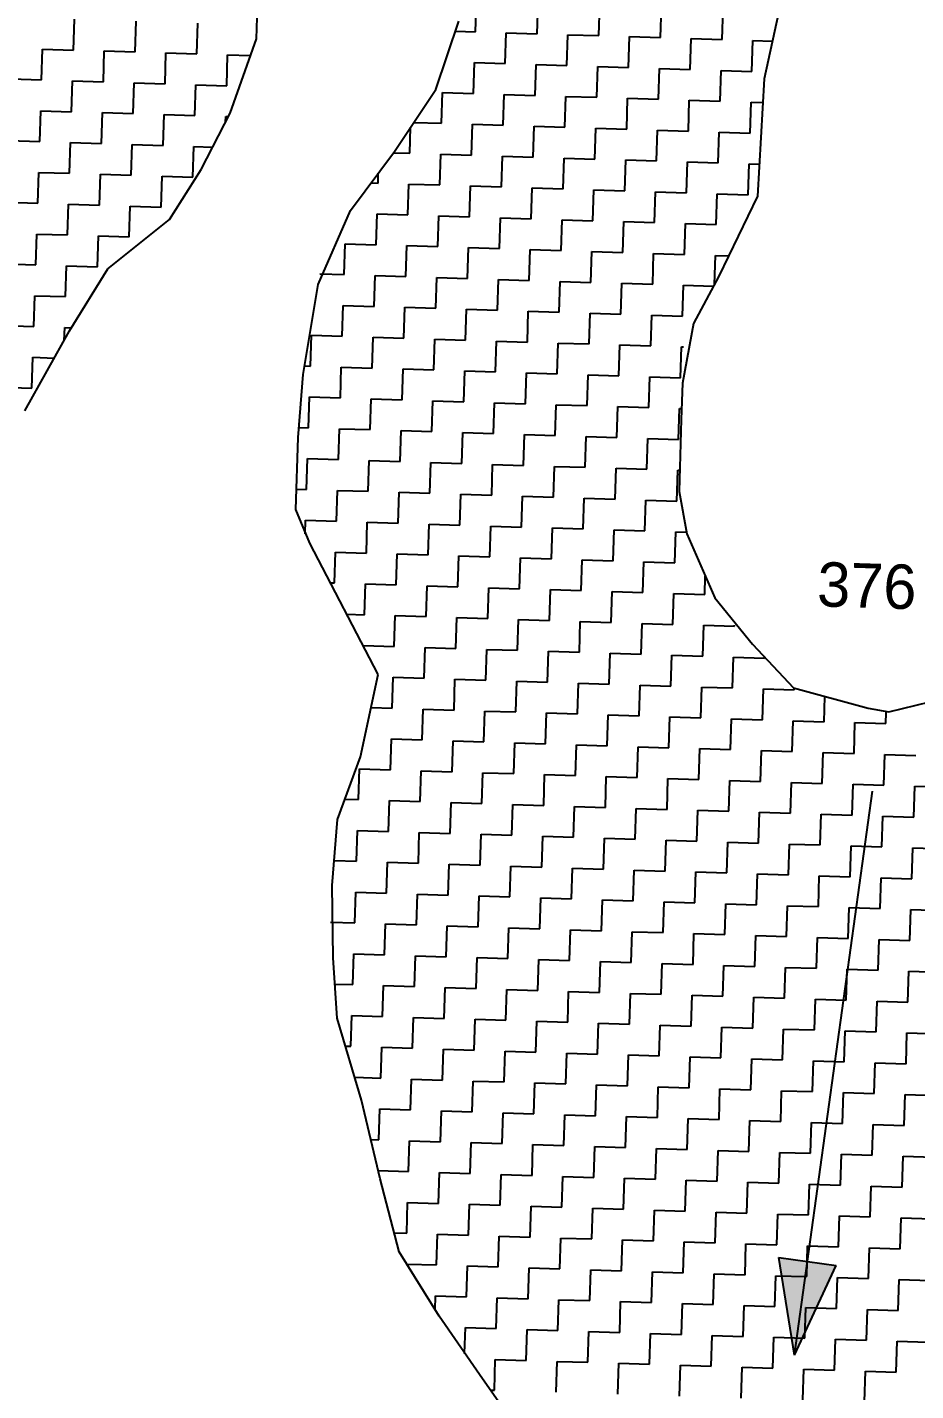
# Model space of a CAD drawing. Header units: metres. Extents: x 289133 to 292218, y 2093453 to 2100632.
# Drawn here: x 290253.3 to 290443.8, y 2094738.1 to 2095030.7 of the extents above; entities that cross this region are included whole.
import ezdxf
from ezdxf.enums import TextEntityAlignment as Align

# ---------------------------------------------------------------- set-up
doc = ezdxf.new("R2010")
doc.units = ezdxf.units.M
doc.header["$MEASUREMENT"] = 0
doc.layers.add('POLY_HATCH', color=12, linetype='Continuous')
doc.layers.add('TEXT_PARCEL', color=7, linetype='Continuous')
doc.styles.add('TEXT_MAP', font='', dxfattribs={"height": 1.8})
doc.styles.get('TEXT_MAP').set_extended_font_data('Kruti Dev 050')

msp = doc.modelspace()

# ---------------------------------------------------------------- hatches: boundary and pattern name
h = msp.add_hatch(color=256)
h.paths.add_polyline_path([(290420.62, 2094765.82), (290414.48, 2094766.67), (290417.84, 2094745.73)])
h.paths.add_polyline_path([(290417.84, 2094745.73), (290426.76, 2094764.97), (290420.62, 2094765.82)])

# ---------------------------------------------------------------- linework, layer by layer
for points in [[(290417.84, 2094745.73), (290434.58, 2094866.73)], [(290414.48, 2094766.67), (290426.76, 2094764.97)], [(290417.84, 2094745.73), (290414.48, 2094766.67)], [(290417.84, 2094745.73), (290426.76, 2094764.97)]]:
    msp.add_lwpolyline(points)
at = {"layer": 'POLY_HATCH'}
for p, q in [((290302.44, 2095028.18), (290303.03, 2095046.89)), ((290340.86, 2095017.29), (290345.84, 2095031.98)), ((290414.37, 2095033.7), (290411.34, 2095019.59)), ((290296.77, 2095012.22), (290302.44, 2095028.18)), ((290332.04, 2095004), (290340.86, 2095017.29)), ((290411.34, 2095019.59), (290409.91, 2094994.45)), ((290290.57, 2095000.14), (290296.77, 2095012.22)), ((290322.6, 2094991.38), (290332.04, 2095004)), ((290283.77, 2094989.38), (290290.57, 2095000.14)), ((290409.91, 2094994.45), (290401.61, 2094977.27)), ((290315.64, 2094975.46), (290322.6, 2094991.38)), ((290270.52, 2094978.81), (290283.77, 2094989.38)), ((290262.35, 2094965.51), (290270.52, 2094978.81)), ((290401.61, 2094977.27), (290396.13, 2094967.11)), ((290312.45, 2094956.18), (290315.64, 2094975.46)), ((290252.77, 2094948.37), (290262.35, 2094965.51)), ((290396.13, 2094967.11), (290393.78, 2094954.27)), ((290311.38, 2094942.66), (290312.45, 2094956.18)), ((290393.78, 2094954.27), (290393.54, 2094946.53)), ((290393.54, 2094946.53), (290393.05, 2094931.05)), ((290310.89, 2094927.17), (290311.38, 2094942.66)), ((290393.05, 2094931.05), (290394.7, 2094921.95)), ((290313.89, 2094919.97), (290310.89, 2094927.17)), ((290394.7, 2094921.95), (290400.73, 2094908.2)), ((290328.51, 2094891.75), (290313.89, 2094919.97)), ((290400.73, 2094908.2), (290408.82, 2094898.26)), ((290408.82, 2094898.26), (290417.57, 2094888.94)), ((290324.72, 2094874.09), (290328.51, 2094891.75)), ((290417.57, 2094888.94), (290433.58, 2094884.56)), ((290438.08, 2094883.78), (290449.8, 2094886.64)), ((290433.58, 2094884.56), (290438.08, 2094883.78)), ((290319.77, 2094860.69), (290324.72, 2094874.09)), ((290318.68, 2094846.51), (290319.77, 2094860.69)), ((290318.84, 2094831.01), (290318.68, 2094846.51)), ((290319.72, 2094818.07), (290318.84, 2094831.01)), ((290324.98, 2094800.46), (290319.72, 2094818.07)), ((290328.97, 2094783.55), (290324.98, 2094800.46)), ((290333, 2094767.92), (290328.97, 2094783.55)), ((290341.61, 2094754.09), (290333, 2094767.92)), ((290350.26, 2094741.55), (290341.61, 2094754.09)), ((290357.68, 2094730.98), (290350.26, 2094741.55))]:
    msp.add_line(p, q, dxfattribs=at)
at = {"layer": 'POLY_HATCH', "linetype": 'Continuous'}
for p, q in [((290349.37, 2095029.69), (290349.58, 2095036.3)), ((290362.6, 2095029.27), (290362.81, 2095035.89)), ((290375.83, 2095028.86), (290376.04, 2095035.47)), ((290389.06, 2095028.44), (290389.27, 2095035.05)), ((290402.3, 2095028.02), (290402.5, 2095034.64)), ((290263.17, 2095025.78), (290263.38, 2095032.39)), ((290276.4, 2095025.36), (290276.61, 2095031.98)), ((290289.63, 2095024.95), (290289.84, 2095031.56)), ((290345.11, 2095029.82), (290349.37, 2095029.69)), ((290355.78, 2095022.86), (290355.99, 2095029.48)), ((290355.99, 2095029.48), (290362.6, 2095029.27)), ((290369.01, 2095022.45), (290369.22, 2095029.06)), ((290369.22, 2095029.06), (290375.83, 2095028.86)), ((290256.35, 2095019.37), (290256.55, 2095025.99)), ((290256.55, 2095025.99), (290263.17, 2095025.78)), ((290382.24, 2095022.03), (290382.45, 2095028.65)), ((290382.45, 2095028.65), (290389.06, 2095028.44)), ((290395.47, 2095021.62), (290395.68, 2095028.23)), ((290395.68, 2095028.23), (290402.3, 2095028.02)), ((290408.7, 2095021.2), (290408.91, 2095027.81)), ((290408.91, 2095027.81), (290413.08, 2095027.68)), ((290269.58, 2095018.96), (290269.78, 2095025.57)), ((290269.78, 2095025.57), (290276.4, 2095025.36)), ((290282.81, 2095018.54), (290283.01, 2095025.15)), ((290283.01, 2095025.15), (290289.63, 2095024.95)), ((290296.04, 2095018.12), (290296.24, 2095024.74)), ((290296.24, 2095024.74), (290301.16, 2095024.58)), ((290348.96, 2095016.46), (290349.17, 2095023.07)), ((290349.17, 2095023.07), (290355.78, 2095022.86)), ((290362.19, 2095016.04), (290362.4, 2095022.66)), ((290362.4, 2095022.66), (290369.01, 2095022.45)), ((290375.42, 2095015.63), (290375.63, 2095022.24)), ((290375.63, 2095022.24), (290382.24, 2095022.03)), ((290388.65, 2095015.21), (290388.86, 2095021.82)), ((290388.86, 2095021.82), (290395.47, 2095021.62)), ((290401.88, 2095014.79), (290402.09, 2095021.41)), ((290402.09, 2095021.41), (290408.7, 2095021.2)), ((290249.73, 2095019.58), (290256.35, 2095019.37)), ((290262.75, 2095012.55), (290262.96, 2095019.16)), ((290262.96, 2095019.16), (290269.58, 2095018.96)), ((290275.98, 2095012.13), (290276.19, 2095018.75)), ((290276.19, 2095018.75), (290282.81, 2095018.54)), ((290289.21, 2095011.72), (290289.42, 2095018.33)), ((290289.42, 2095018.33), (290296.04, 2095018.12)), ((290342.13, 2095010.05), (290342.34, 2095016.67)), ((290342.34, 2095016.67), (290348.96, 2095016.46)), ((290355.36, 2095009.63), (290355.57, 2095016.25)), ((290355.57, 2095016.25), (290362.19, 2095016.04)), ((290368.59, 2095009.22), (290368.8, 2095015.83)), ((290368.8, 2095015.83), (290375.42, 2095015.63)), ((290381.83, 2095008.8), (290382.03, 2095015.42)), ((290382.03, 2095015.42), (290388.65, 2095015.21)), ((290395.06, 2095008.39), (290395.26, 2095015)), ((290395.26, 2095015), (290401.88, 2095014.79)), ((290408.29, 2095007.97), (290408.49, 2095014.58)), ((290408.49, 2095014.58), (290411.05, 2095014.5)), ((290255.93, 2095006.14), (290256.14, 2095012.76)), ((290256.14, 2095012.76), (290262.75, 2095012.55)), ((290269.16, 2095005.73), (290269.37, 2095012.34)), ((290269.37, 2095012.34), (290275.98, 2095012.13)), ((290282.39, 2095005.31), (290282.6, 2095011.92)), ((290282.6, 2095011.92), (290289.21, 2095011.72)), ((290295.79, 2095010.31), (290295.83, 2095011.51)), ((290295.83, 2095011.51), (290296.4, 2095011.49)), ((290335.31, 2095003.64), (290335.49, 2095009.2)), ((290336.18, 2095010.24), (290342.13, 2095010.05)), ((290348.54, 2095003.23), (290348.75, 2095009.84)), ((290348.75, 2095009.84), (290355.36, 2095009.63)), ((290361.77, 2095002.81), (290361.98, 2095009.43)), ((290361.98, 2095009.43), (290368.59, 2095009.22)), ((290375, 2095002.39), (290375.21, 2095009.01)), ((290375.21, 2095009.01), (290381.83, 2095008.8)), ((290388.23, 2095001.98), (290388.44, 2095008.59)), ((290388.44, 2095008.59), (290395.06, 2095008.39)), ((290249.31, 2095006.35), (290255.93, 2095006.14)), ((290262.34, 2094999.32), (290262.54, 2095005.93)), ((290262.54, 2095005.93), (290269.16, 2095005.73)), ((290275.57, 2094998.9), (290275.77, 2095005.52)), ((290275.77, 2095005.52), (290282.39, 2095005.31)), ((290401.46, 2095001.56), (290401.67, 2095008.18)), ((290401.67, 2095008.18), (290408.29, 2095007.97)), ((290288.8, 2094998.49), (290289.01, 2095005.1)), ((290289.01, 2095005.1), (290293.05, 2095004.97)), ((290331.85, 2095003.75), (290335.31, 2095003.64)), ((290341.72, 2094996.82), (290341.93, 2095003.44)), ((290341.93, 2095003.44), (290348.54, 2095003.23)), ((290354.95, 2094996.4), (290355.16, 2095003.02)), ((290355.16, 2095003.02), (290361.77, 2095002.81)), ((290368.18, 2094995.99), (290368.39, 2095002.6)), ((290368.39, 2095002.6), (290375, 2095002.39)), ((290255.51, 2094992.91), (290255.72, 2094999.53)), ((290255.72, 2094999.53), (290262.34, 2094999.32)), ((290381.41, 2094995.57), (290381.62, 2095002.19)), ((290381.62, 2095002.19), (290388.23, 2095001.98)), ((290394.64, 2094995.16), (290394.85, 2095001.77)), ((290394.85, 2095001.77), (290401.46, 2095001.56)), ((290407.87, 2094994.74), (290408.08, 2095001.35)), ((290408.08, 2095001.35), (290410.3, 2095001.28)), ((290268.74, 2094992.49), (290268.95, 2094999.11)), ((290268.95, 2094999.11), (290275.57, 2094998.9)), ((290281.97, 2094992.08), (290282.18, 2094998.69)), ((290282.18, 2094998.69), (290288.8, 2094998.49)), ((290327.01, 2094997.28), (290328.49, 2094997.24)), ((290328.49, 2094997.24), (290328.55, 2094999.34)), ((290334.89, 2094990.41), (290335.1, 2094997.03)), ((290335.1, 2094997.03), (290341.72, 2094996.82)), ((290348.13, 2094990), (290348.33, 2094996.61)), ((290348.33, 2094996.61), (290354.95, 2094996.4)), ((290361.36, 2094989.58), (290361.56, 2094996.2)), ((290361.56, 2094996.2), (290368.18, 2094995.99)), ((290374.59, 2094989.16), (290374.79, 2094995.78)), ((290374.79, 2094995.78), (290381.41, 2094995.57)), ((290387.82, 2094988.75), (290388.02, 2094995.36)), ((290388.02, 2094995.36), (290394.64, 2094995.16)), ((290401.05, 2094988.33), (290401.25, 2094994.95)), ((290401.25, 2094994.95), (290407.87, 2094994.74)), ((290248.9, 2094993.12), (290255.51, 2094992.91)), ((290261.92, 2094986.09), (290262.13, 2094992.7)), ((290262.13, 2094992.7), (290268.74, 2094992.49)), ((290275.15, 2094985.67), (290275.36, 2094992.29)), ((290275.36, 2094992.29), (290281.97, 2094992.08)), ((290328.07, 2094984.01), (290328.28, 2094990.62)), ((290328.28, 2094990.62), (290334.89, 2094990.41)), ((290341.3, 2094983.59), (290341.51, 2094990.21)), ((290341.51, 2094990.21), (290348.13, 2094990)), ((290354.53, 2094983.17), (290354.74, 2094989.79)), ((290354.74, 2094989.79), (290361.36, 2094989.58)), ((290367.76, 2094982.76), (290367.97, 2094989.37)), ((290367.97, 2094989.37), (290374.59, 2094989.16)), ((290380.99, 2094982.34), (290381.2, 2094988.96)), ((290381.2, 2094988.96), (290387.82, 2094988.75)), ((290394.22, 2094981.93), (290394.43, 2094988.54)), ((290394.43, 2094988.54), (290401.05, 2094988.33)), ((290255.1, 2094979.68), (290255.3, 2094986.3)), ((290255.3, 2094986.3), (290261.92, 2094986.09)), ((290268.33, 2094979.26), (290268.54, 2094985.88)), ((290268.54, 2094985.88), (290275.15, 2094985.67)), ((290321.25, 2094977.6), (290321.46, 2094984.21)), ((290321.46, 2094984.21), (290328.07, 2094984.01)), ((290334.48, 2094977.18), (290334.69, 2094983.8)), ((290334.69, 2094983.8), (290341.3, 2094983.59)), ((290347.71, 2094976.77), (290347.92, 2094983.38)), ((290347.92, 2094983.38), (290354.53, 2094983.17)), ((290360.94, 2094976.35), (290361.15, 2094982.97)), ((290361.15, 2094982.97), (290367.76, 2094982.76)), ((290374.17, 2094975.93), (290374.38, 2094982.55)), ((290374.38, 2094982.55), (290380.99, 2094982.34)), ((290387.4, 2094975.52), (290387.61, 2094982.13)), ((290387.61, 2094982.13), (290394.22, 2094981.93)), ((290248.48, 2094979.89), (290255.1, 2094979.68)), ((290261.5, 2094972.86), (290261.71, 2094979.47)), ((290261.71, 2094979.47), (290268.33, 2094979.26)), ((290400.64, 2094975.47), (290400.84, 2094981.72)), ((290400.84, 2094981.72), (290403.72, 2094981.63)), ((290316.02, 2094977.76), (290321.25, 2094977.6)), ((290327.66, 2094970.78), (290327.86, 2094977.39)), ((290327.86, 2094977.39), (290334.48, 2094977.18)), ((290340.89, 2094970.36), (290341.09, 2094976.98)), ((290341.09, 2094976.98), (290347.71, 2094976.77)), ((290354.12, 2094969.94), (290354.32, 2094976.56)), ((290354.32, 2094976.56), (290360.94, 2094976.35)), ((290367.35, 2094969.53), (290367.55, 2094976.14)), ((290367.55, 2094976.14), (290374.17, 2094975.93)), ((290380.58, 2094969.11), (290380.78, 2094975.73)), ((290380.78, 2094975.73), (290387.4, 2094975.52)), ((290393.81, 2094968.69), (290394.01, 2094975.31)), ((290394.01, 2094975.31), (290400.44, 2094975.11)), ((290254.68, 2094966.45), (290254.89, 2094973.07)), ((290254.89, 2094973.07), (290261.5, 2094972.86)), ((290320.83, 2094964.37), (290321.04, 2094970.98)), ((290321.04, 2094970.98), (290327.66, 2094970.78)), ((290334.06, 2094963.95), (290334.27, 2094970.57)), ((290334.27, 2094970.57), (290340.89, 2094970.36)), ((290347.29, 2094963.54), (290347.5, 2094970.15)), ((290347.5, 2094970.15), (290354.12, 2094969.94)), ((290360.52, 2094963.12), (290360.73, 2094969.74)), ((290360.73, 2094969.74), (290367.35, 2094969.53)), ((290373.75, 2094962.7), (290373.96, 2094969.32)), ((290373.96, 2094969.32), (290380.58, 2094969.11)), ((290386.98, 2094962.29), (290387.19, 2094968.9)), ((290387.19, 2094968.9), (290393.81, 2094968.69)), ((290248.07, 2094966.66), (290254.68, 2094966.45)), ((290261.21, 2094963.47), (290261.3, 2094966.24)), ((290261.3, 2094966.24), (290262.74, 2094966.2)), ((290314.01, 2094957.96), (290314.22, 2094964.58)), ((290314.22, 2094964.58), (290320.83, 2094964.37)), ((290327.24, 2094957.55), (290327.45, 2094964.16)), ((290327.45, 2094964.16), (290334.06, 2094963.95)), ((290340.47, 2094957.13), (290340.68, 2094963.74)), ((290340.68, 2094963.74), (290347.29, 2094963.54)), ((290353.7, 2094956.71), (290353.91, 2094963.33)), ((290353.91, 2094963.33), (290360.52, 2094963.12)), ((290366.93, 2094956.3), (290367.14, 2094962.91)), ((290367.14, 2094962.91), (290373.75, 2094962.7)), ((290380.16, 2094955.88), (290380.37, 2094962.5)), ((290380.37, 2094962.5), (290386.98, 2094962.29)), ((290393.39, 2094955.46), (290393.6, 2094962.08)), ((290393.6, 2094962.08), (290394.03, 2094962.07)), ((290254.26, 2094953.22), (290254.47, 2094959.84)), ((290254.47, 2094959.84), (290259.1, 2094959.69)), ((290312.75, 2094958), (290314.01, 2094957.96)), ((290320.42, 2094951.14), (290320.62, 2094957.75)), ((290320.62, 2094957.75), (290327.24, 2094957.55)), ((290333.65, 2094950.72), (290333.85, 2094957.34)), ((290333.85, 2094957.34), (290340.47, 2094957.13)), ((290346.88, 2094950.31), (290347.08, 2094956.92)), ((290347.08, 2094956.92), (290353.7, 2094956.71)), ((290360.11, 2094949.89), (290360.31, 2094956.51)), ((290360.31, 2094956.51), (290366.93, 2094956.3)), ((290373.34, 2094949.47), (290373.55, 2094956.09)), ((290373.55, 2094956.09), (290380.16, 2094955.88)), ((290386.57, 2094949.06), (290386.78, 2094955.67)), ((290386.78, 2094955.67), (290393.39, 2094955.46)), ((290247.65, 2094953.43), (290254.26, 2094953.22)), ((290313.59, 2094944.73), (290313.8, 2094951.35)), ((290313.8, 2094951.35), (290320.42, 2094951.14)), ((290326.82, 2094944.32), (290327.03, 2094950.93)), ((290327.03, 2094950.93), (290333.65, 2094950.72)), ((290340.05, 2094943.9), (290340.26, 2094950.51)), ((290340.26, 2094950.51), (290346.88, 2094950.31)), ((290353.28, 2094943.48), (290353.49, 2094950.1)), ((290353.49, 2094950.1), (290360.11, 2094949.89)), ((290366.51, 2094943.07), (290366.72, 2094949.68)), ((290366.72, 2094949.68), (290373.34, 2094949.47)), ((290379.74, 2094942.65), (290379.95, 2094949.27)), ((290379.95, 2094949.27), (290386.57, 2094949.06)), ((290392.97, 2094942.23), (290393.18, 2094948.85)), ((290393.18, 2094948.85), (290393.61, 2094948.84)), ((290311.44, 2094944.8), (290313.59, 2094944.73)), ((290320, 2094937.91), (290320.21, 2094944.52)), ((290320.21, 2094944.52), (290326.82, 2094944.32)), ((290333.23, 2094937.49), (290333.44, 2094944.11)), ((290333.44, 2094944.11), (290340.05, 2094943.9)), ((290346.46, 2094937.08), (290346.67, 2094943.69)), ((290346.67, 2094943.69), (290353.28, 2094943.48)), ((290359.69, 2094936.66), (290359.9, 2094943.27)), ((290359.9, 2094943.27), (290366.51, 2094943.07)), ((290372.92, 2094936.24), (290373.13, 2094942.86)), ((290373.13, 2094942.86), (290379.74, 2094942.65)), ((290386.15, 2094935.83), (290386.36, 2094942.44)), ((290386.36, 2094942.44), (290392.97, 2094942.23)), ((290313.18, 2094931.5), (290313.38, 2094938.12)), ((290313.38, 2094938.12), (290320, 2094937.91)), ((290326.41, 2094931.09), (290326.61, 2094937.7)), ((290326.61, 2094937.7), (290333.23, 2094937.49)), ((290339.64, 2094930.67), (290339.84, 2094937.28)), ((290339.84, 2094937.28), (290346.46, 2094937.08)), ((290352.87, 2094930.25), (290353.08, 2094936.87)), ((290353.08, 2094936.87), (290359.69, 2094936.66)), ((290366.1, 2094929.84), (290366.31, 2094936.45)), ((290366.31, 2094936.45), (290372.92, 2094936.24)), ((290379.33, 2094929.42), (290379.54, 2094936.04)), ((290379.54, 2094936.04), (290386.15, 2094935.83)), ((290392.56, 2094929), (290392.77, 2094935.62)), ((290392.77, 2094935.62), (290393.2, 2094935.61)), ((290311.03, 2094931.57), (290313.18, 2094931.5)), ((290319.58, 2094924.68), (290319.79, 2094931.29)), ((290319.79, 2094931.29), (290326.41, 2094931.09)), ((290332.81, 2094924.26), (290333.02, 2094930.88)), ((290333.02, 2094930.88), (290339.64, 2094930.67)), ((290346.04, 2094923.85), (290346.25, 2094930.46)), ((290346.25, 2094930.46), (290352.87, 2094930.25)), ((290359.27, 2094923.43), (290359.48, 2094930.04)), ((290359.48, 2094930.04), (290366.1, 2094929.84)), ((290372.5, 2094923.01), (290372.71, 2094929.63)), ((290372.71, 2094929.63), (290379.33, 2094929.42)), ((290385.73, 2094922.6), (290385.94, 2094929.21)), ((290385.94, 2094929.21), (290392.56, 2094929)), ((290312.88, 2094921.94), (290312.97, 2094924.89)), ((290312.97, 2094924.89), (290319.58, 2094924.68)), ((290325.99, 2094917.85), (290326.2, 2094924.47)), ((290326.2, 2094924.47), (290332.81, 2094924.26)), ((290339.22, 2094917.44), (290339.43, 2094924.05)), ((290339.43, 2094924.05), (290346.04, 2094923.85)), ((290352.45, 2094917.02), (290352.66, 2094923.64)), ((290352.66, 2094923.64), (290359.27, 2094923.43)), ((290365.68, 2094916.61), (290365.89, 2094923.22)), ((290365.89, 2094923.22), (290372.5, 2094923.01)), ((290378.91, 2094916.19), (290379.12, 2094922.81)), ((290379.12, 2094922.81), (290385.73, 2094922.6)), ((290392.14, 2094915.77), (290392.35, 2094922.39)), ((290392.35, 2094922.39), (290394.54, 2094922.32)), ((290319.17, 2094911.45), (290319.38, 2094918.06)), ((290319.38, 2094918.06), (290325.99, 2094917.85)), ((290332.4, 2094911.03), (290332.61, 2094917.65)), ((290332.61, 2094917.65), (290339.22, 2094917.44)), ((290345.63, 2094910.62), (290345.84, 2094917.23)), ((290345.84, 2094917.23), (290352.45, 2094917.02)), ((290358.86, 2094910.2), (290359.07, 2094916.81)), ((290359.07, 2094916.81), (290365.68, 2094916.61)), ((290372.09, 2094909.78), (290372.3, 2094916.4)), ((290372.3, 2094916.4), (290378.91, 2094916.19)), ((290385.32, 2094909.37), (290385.53, 2094915.98)), ((290385.53, 2094915.98), (290392.14, 2094915.77)), ((290398.55, 2094908.95), (290398.67, 2094912.9)), ((290318.29, 2094911.48), (290319.17, 2094911.45)), ((290325.57, 2094904.62), (290325.78, 2094911.24)), ((290325.78, 2094911.24), (290332.4, 2094911.03)), ((290338.8, 2094904.21), (290339.01, 2094910.82)), ((290339.01, 2094910.82), (290345.63, 2094910.62)), ((290352.03, 2094903.79), (290352.24, 2094910.41)), ((290352.24, 2094910.41), (290358.86, 2094910.2)), ((290365.26, 2094903.38), (290365.47, 2094909.99)), ((290365.47, 2094909.99), (290372.09, 2094909.78)), ((290378.5, 2094902.96), (290378.7, 2094909.57)), ((290378.7, 2094909.57), (290385.32, 2094909.37)), ((290391.73, 2094902.54), (290391.93, 2094909.16)), ((290391.93, 2094909.16), (290398.55, 2094908.95)), ((290321.78, 2094904.74), (290325.57, 2094904.62)), ((290331.98, 2094897.8), (290332.19, 2094904.42)), ((290332.19, 2094904.42), (290338.8, 2094904.21)), ((290345.21, 2094897.39), (290345.42, 2094904)), ((290345.42, 2094904), (290352.03, 2094903.79)), ((290358.44, 2094896.97), (290358.65, 2094903.58)), ((290358.65, 2094903.58), (290365.26, 2094903.38)), ((290371.67, 2094896.55), (290371.88, 2094903.17)), ((290371.88, 2094903.17), (290378.5, 2094902.96)), ((290384.9, 2094896.14), (290385.11, 2094902.75)), ((290385.11, 2094902.75), (290391.73, 2094902.54)), ((290398.13, 2094895.72), (290398.34, 2094902.34)), ((290398.34, 2094902.34), (290404.96, 2094902.13)), ((290404.96, 2094902.13), (290404.96, 2094902.36)), ((290325.36, 2094897.82), (290325.37, 2094898.01)), ((290325.37, 2094898.01), (290331.98, 2094897.8)), ((290338.39, 2094890.98), (290338.6, 2094897.59)), ((290338.6, 2094897.59), (290345.21, 2094897.39)), ((290351.62, 2094890.56), (290351.83, 2094897.18)), ((290351.83, 2094897.18), (290358.44, 2094896.97)), ((290364.85, 2094890.15), (290365.06, 2094896.76)), ((290365.06, 2094896.76), (290371.67, 2094896.55)), ((290378.08, 2094889.73), (290378.29, 2094896.34)), ((290378.29, 2094896.34), (290384.9, 2094896.14)), ((290391.31, 2094889.31), (290391.52, 2094895.93)), ((290391.52, 2094895.93), (290398.13, 2094895.72)), ((290404.54, 2094888.9), (290404.75, 2094895.51)), ((290404.75, 2094895.51), (290411.36, 2094895.3)), ((290411.36, 2094895.3), (290411.37, 2094895.54)), ((290331.56, 2094884.57), (290331.77, 2094891.19)), ((290331.77, 2094891.19), (290338.39, 2094890.98)), ((290344.8, 2094884.15), (290345, 2094890.77)), ((290345, 2094890.77), (290351.62, 2094890.56)), ((290358.03, 2094883.74), (290358.23, 2094890.35)), ((290358.23, 2094890.35), (290364.85, 2094890.15)), ((290371.26, 2094883.32), (290371.46, 2094889.94)), ((290371.46, 2094889.94), (290378.08, 2094889.73)), ((290384.49, 2094882.91), (290384.69, 2094889.52)), ((290384.69, 2094889.52), (290391.31, 2094889.31)), ((290397.72, 2094882.49), (290397.92, 2094889.1)), ((290397.92, 2094889.1), (290404.54, 2094888.9)), ((290410.95, 2094882.07), (290411.15, 2094888.69)), ((290411.15, 2094888.69), (290417.77, 2094888.48)), ((290417.77, 2094888.48), (290417.78, 2094888.88)), ((290424.18, 2094881.66), (290424.35, 2094887.09)), ((290327, 2094884.71), (290331.56, 2094884.57)), ((290337.97, 2094877.75), (290338.18, 2094884.36)), ((290338.18, 2094884.36), (290344.8, 2094884.15)), ((290351.2, 2094877.33), (290351.41, 2094883.95)), ((290351.41, 2094883.95), (290358.03, 2094883.74)), ((290364.43, 2094876.92), (290364.64, 2094883.53)), ((290364.64, 2094883.53), (290371.26, 2094883.32)), ((290377.66, 2094876.5), (290377.87, 2094883.11)), ((290377.87, 2094883.11), (290384.49, 2094882.91)), ((290390.89, 2094876.08), (290391.1, 2094882.7)), ((290391.1, 2094882.7), (290397.72, 2094882.49)), ((290437.41, 2094881.24), (290437.48, 2094883.63)), ((290404.12, 2094875.67), (290404.33, 2094882.28)), ((290404.33, 2094882.28), (290410.95, 2094882.07)), ((290417.35, 2094875.25), (290417.56, 2094881.87)), ((290417.56, 2094881.87), (290424.18, 2094881.66)), ((290430.58, 2094874.83), (290430.79, 2094881.45)), ((290430.79, 2094881.45), (290437.41, 2094881.24)), ((290331.15, 2094871.34), (290331.36, 2094877.96)), ((290331.36, 2094877.96), (290337.97, 2094877.75)), ((290344.38, 2094870.92), (290344.59, 2094877.54)), ((290344.59, 2094877.54), (290351.2, 2094877.33)), ((290357.61, 2094870.51), (290357.82, 2094877.12)), ((290357.82, 2094877.12), (290364.43, 2094876.92)), ((290370.84, 2094870.09), (290371.05, 2094876.71)), ((290371.05, 2094876.71), (290377.66, 2094876.5)), ((290384.07, 2094869.68), (290384.28, 2094876.29)), ((290384.28, 2094876.29), (290390.89, 2094876.08)), ((290397.3, 2094869.26), (290397.51, 2094875.87)), ((290397.51, 2094875.87), (290404.12, 2094875.67)), ((290410.53, 2094868.84), (290410.74, 2094875.46)), ((290410.74, 2094875.46), (290417.35, 2094875.25)), ((290423.76, 2094868.43), (290423.97, 2094875.04)), ((290423.97, 2094875.04), (290430.58, 2094874.83)), ((290436.99, 2094868.01), (290437.2, 2094874.63)), ((290437.2, 2094874.63), (290443.81, 2094874.42)), ((290324.33, 2094864.93), (290324.53, 2094871.55)), ((290324.53, 2094871.55), (290331.15, 2094871.34)), ((290337.56, 2094864.52), (290337.76, 2094871.13)), ((290337.76, 2094871.13), (290344.38, 2094870.92)), ((290350.79, 2094864.1), (290350.99, 2094870.72)), ((290350.99, 2094870.72), (290357.61, 2094870.51)), ((290364.02, 2094863.68), (290364.22, 2094870.3)), ((290364.22, 2094870.3), (290370.84, 2094870.09)), ((290377.25, 2094863.27), (290377.45, 2094869.88)), ((290377.45, 2094869.88), (290384.07, 2094869.68)), ((290390.48, 2094862.85), (290390.68, 2094869.47)), ((290390.68, 2094869.47), (290397.3, 2094869.26)), ((290403.71, 2094862.44), (290403.92, 2094869.05)), ((290403.92, 2094869.05), (290410.53, 2094868.84)), ((290416.94, 2094862.02), (290417.15, 2094868.64)), ((290417.15, 2094868.64), (290423.76, 2094868.43)), ((290430.17, 2094861.6), (290430.38, 2094868.22)), ((290430.38, 2094868.22), (290436.99, 2094868.01)), ((290321.37, 2094865.03), (290324.33, 2094864.93)), ((290443.4, 2094861.19), (290443.61, 2094867.8)), ((290443.61, 2094867.8), (290450.22, 2094867.59)), ((290330.73, 2094858.11), (290330.94, 2094864.73)), ((290330.94, 2094864.73), (290337.56, 2094864.52)), ((290343.96, 2094857.69), (290344.17, 2094864.31)), ((290344.17, 2094864.31), (290350.79, 2094864.1)), ((290357.19, 2094857.28), (290357.4, 2094863.89)), ((290357.4, 2094863.89), (290364.02, 2094863.68)), ((290370.42, 2094856.86), (290370.63, 2094863.48)), ((290370.63, 2094863.48), (290377.25, 2094863.27)), ((290383.65, 2094856.45), (290383.86, 2094863.06)), ((290383.86, 2094863.06), (290390.48, 2094862.85)), ((290396.88, 2094856.03), (290397.09, 2094862.64)), ((290397.09, 2094862.64), (290403.71, 2094862.44)), ((290410.11, 2094855.61), (290410.32, 2094862.23)), ((290410.32, 2094862.23), (290416.94, 2094862.02)), ((290423.34, 2094855.2), (290423.55, 2094861.81)), ((290423.55, 2094861.81), (290430.17, 2094861.6)), ((290436.57, 2094854.78), (290436.78, 2094861.4)), ((290436.78, 2094861.4), (290443.4, 2094861.19)), ((290323.91, 2094851.7), (290324.12, 2094858.32)), ((290324.12, 2094858.32), (290330.73, 2094858.11)), ((290337.14, 2094851.29), (290337.35, 2094857.9)), ((290337.35, 2094857.9), (290343.96, 2094857.69)), ((290350.37, 2094850.87), (290350.58, 2094857.49)), ((290350.58, 2094857.49), (290357.19, 2094857.28)), ((290363.6, 2094850.45), (290363.81, 2094857.07)), ((290363.81, 2094857.07), (290370.42, 2094856.86)), ((290376.83, 2094850.04), (290377.04, 2094856.65)), ((290377.04, 2094856.65), (290383.65, 2094856.45)), ((290390.06, 2094849.62), (290390.27, 2094856.24)), ((290390.27, 2094856.24), (290396.88, 2094856.03)), ((290403.29, 2094849.21), (290403.5, 2094855.82)), ((290403.5, 2094855.82), (290410.11, 2094855.61)), ((290416.52, 2094848.79), (290416.73, 2094855.4)), ((290416.73, 2094855.4), (290423.34, 2094855.2)), ((290429.75, 2094848.37), (290429.96, 2094854.99)), ((290429.96, 2094854.99), (290436.57, 2094854.78)), ((290442.98, 2094847.96), (290443.19, 2094854.57)), ((290443.19, 2094854.57), (290449.8, 2094854.36)), ((290319.09, 2094851.85), (290323.91, 2094851.7)), ((290330.32, 2094844.88), (290330.52, 2094851.5)), ((290330.52, 2094851.5), (290337.14, 2094851.29)), ((290343.55, 2094844.46), (290343.75, 2094851.08)), ((290343.75, 2094851.08), (290350.37, 2094850.87)), ((290356.78, 2094844.05), (290356.98, 2094850.66)), ((290356.98, 2094850.66), (290363.6, 2094850.45)), ((290370.01, 2094843.63), (290370.21, 2094850.25)), ((290370.21, 2094850.25), (290376.83, 2094850.04)), ((290383.24, 2094843.22), (290383.45, 2094849.83)), ((290383.45, 2094849.83), (290390.06, 2094849.62)), ((290396.47, 2094842.8), (290396.68, 2094849.41)), ((290396.68, 2094849.41), (290403.29, 2094849.21)), ((290409.7, 2094842.38), (290409.91, 2094849)), ((290409.91, 2094849), (290416.52, 2094848.79)), ((290422.93, 2094841.97), (290423.14, 2094848.58)), ((290423.14, 2094848.58), (290429.75, 2094848.37)), ((290436.16, 2094841.55), (290436.37, 2094848.17)), ((290436.37, 2094848.17), (290442.98, 2094847.96)), ((290323.49, 2094838.47), (290323.7, 2094845.09)), ((290323.7, 2094845.09), (290330.32, 2094844.88)), ((290336.72, 2094838.06), (290336.93, 2094844.67)), ((290336.93, 2094844.67), (290343.55, 2094844.46)), ((290349.95, 2094837.64), (290350.16, 2094844.26)), ((290350.16, 2094844.26), (290356.78, 2094844.05)), ((290363.18, 2094837.22), (290363.39, 2094843.84)), ((290363.39, 2094843.84), (290370.01, 2094843.63)), ((290376.41, 2094836.81), (290376.62, 2094843.42)), ((290376.62, 2094843.42), (290383.24, 2094843.22)), ((290389.64, 2094836.39), (290389.85, 2094843.01)), ((290389.85, 2094843.01), (290396.47, 2094842.8)), ((290402.87, 2094835.98), (290403.08, 2094842.59)), ((290403.08, 2094842.59), (290409.7, 2094842.38)), ((290416.1, 2094835.56), (290416.31, 2094842.17)), ((290416.31, 2094842.17), (290422.93, 2094841.97)), ((290429.34, 2094835.14), (290429.54, 2094841.76)), ((290429.54, 2094841.76), (290436.16, 2094841.55)), ((290318.32, 2094838.64), (290323.49, 2094838.47)), ((290442.57, 2094834.73), (290442.77, 2094841.34)), ((290442.77, 2094841.34), (290449.39, 2094841.13)), ((290329.9, 2094831.65), (290330.11, 2094838.26)), ((290330.11, 2094838.26), (290336.72, 2094838.06)), ((290343.13, 2094831.23), (290343.34, 2094837.85)), ((290343.34, 2094837.85), (290349.95, 2094837.64)), ((290356.36, 2094830.82), (290356.57, 2094837.43)), ((290356.57, 2094837.43), (290363.18, 2094837.22)), ((290369.59, 2094830.4), (290369.8, 2094837.02)), ((290369.8, 2094837.02), (290376.41, 2094836.81)), ((290382.82, 2094829.98), (290383.03, 2094836.6)), ((290383.03, 2094836.6), (290389.64, 2094836.39)), ((290396.05, 2094829.57), (290396.26, 2094836.18)), ((290396.26, 2094836.18), (290402.87, 2094835.98)), ((290409.28, 2094829.15), (290409.49, 2094835.77)), ((290409.49, 2094835.77), (290416.1, 2094835.56)), ((290422.51, 2094828.74), (290422.72, 2094835.35)), ((290422.72, 2094835.35), (290429.34, 2094835.14)), ((290435.74, 2094828.32), (290435.95, 2094834.93)), ((290435.95, 2094834.93), (290442.57, 2094834.73)), ((290323.08, 2094825.24), (290323.28, 2094831.86)), ((290323.28, 2094831.86), (290329.9, 2094831.65)), ((290336.31, 2094824.83), (290336.51, 2094831.44)), ((290336.51, 2094831.44), (290343.13, 2094831.23)), ((290349.54, 2094824.41), (290349.75, 2094831.03)), ((290349.75, 2094831.03), (290356.36, 2094830.82)), ((290362.77, 2094823.99), (290362.98, 2094830.61)), ((290362.98, 2094830.61), (290369.59, 2094830.4)), ((290376, 2094823.58), (290376.21, 2094830.19)), ((290376.21, 2094830.19), (290382.82, 2094829.98)), ((290389.23, 2094823.16), (290389.44, 2094829.78)), ((290389.44, 2094829.78), (290396.05, 2094829.57)), ((290402.46, 2094822.75), (290402.67, 2094829.36)), ((290402.67, 2094829.36), (290409.28, 2094829.15)), ((290415.69, 2094822.33), (290415.9, 2094828.94)), ((290415.9, 2094828.94), (290422.51, 2094828.74)), ((290428.92, 2094821.91), (290429.13, 2094828.53)), ((290429.13, 2094828.53), (290435.74, 2094828.32)), ((290442.15, 2094821.5), (290442.36, 2094828.11)), ((290442.36, 2094828.11), (290448.97, 2094827.9)), ((290319.22, 2094825.36), (290323.08, 2094825.24)), ((290329.48, 2094818.42), (290329.69, 2094825.03)), ((290329.69, 2094825.03), (290336.31, 2094824.83)), ((290342.71, 2094818), (290342.92, 2094824.62)), ((290342.92, 2094824.62), (290349.54, 2094824.41)), ((290355.94, 2094817.59), (290356.15, 2094824.2)), ((290356.15, 2094824.2), (290362.77, 2094823.99)), ((290369.17, 2094817.17), (290369.38, 2094823.79)), ((290369.38, 2094823.79), (290376, 2094823.58)), ((290382.4, 2094816.75), (290382.61, 2094823.37)), ((290382.61, 2094823.37), (290389.23, 2094823.16)), ((290395.63, 2094816.34), (290395.84, 2094822.95)), ((290395.84, 2094822.95), (290402.46, 2094822.75)), ((290408.87, 2094815.92), (290409.07, 2094822.54)), ((290409.07, 2094822.54), (290415.69, 2094822.33)), ((290422.1, 2094815.51), (290422.3, 2094822.12)), ((290422.3, 2094822.12), (290428.92, 2094821.91)), ((290435.33, 2094815.09), (290435.53, 2094821.7)), ((290435.53, 2094821.7), (290442.15, 2094821.5)), ((290322.66, 2094812.01), (290322.87, 2094818.63)), ((290322.87, 2094818.63), (290329.48, 2094818.42)), ((290335.89, 2094811.6), (290336.1, 2094818.21)), ((290336.1, 2094818.21), (290342.71, 2094818)), ((290349.12, 2094811.18), (290349.33, 2094817.8)), ((290349.33, 2094817.8), (290355.94, 2094817.59)), ((290362.35, 2094810.76), (290362.56, 2094817.38)), ((290362.56, 2094817.38), (290369.17, 2094817.17)), ((290375.58, 2094810.35), (290375.79, 2094816.96)), ((290375.79, 2094816.96), (290382.4, 2094816.75)), ((290388.81, 2094809.93), (290389.02, 2094816.55)), ((290389.02, 2094816.55), (290395.63, 2094816.34)), ((290402.04, 2094809.51), (290402.25, 2094816.13)), ((290402.25, 2094816.13), (290408.87, 2094815.92)), ((290415.27, 2094809.1), (290415.48, 2094815.71)), ((290415.48, 2094815.71), (290422.1, 2094815.51)), ((290428.5, 2094808.68), (290428.71, 2094815.3)), ((290428.71, 2094815.3), (290435.33, 2094815.09)), ((290441.73, 2094808.27), (290441.94, 2094814.88)), ((290441.94, 2094814.88), (290448.56, 2094814.67)), ((290321.52, 2094812.05), (290322.66, 2094812.01)), ((290329.07, 2094805.19), (290329.28, 2094811.8)), ((290329.28, 2094811.8), (290335.89, 2094811.6)), ((290342.3, 2094804.77), (290342.51, 2094811.39)), ((290342.51, 2094811.39), (290349.12, 2094811.18)), ((290355.53, 2094804.36), (290355.74, 2094810.97)), ((290355.74, 2094810.97), (290362.35, 2094810.76)), ((290368.76, 2094803.94), (290368.97, 2094810.56)), ((290368.97, 2094810.56), (290375.58, 2094810.35)), ((290381.99, 2094803.52), (290382.2, 2094810.14)), ((290382.2, 2094810.14), (290388.81, 2094809.93)), ((290395.22, 2094803.11), (290395.43, 2094809.72)), ((290395.43, 2094809.72), (290402.04, 2094809.51)), ((290408.45, 2094802.69), (290408.66, 2094809.31)), ((290408.66, 2094809.31), (290415.27, 2094809.1)), ((290421.68, 2094802.28), (290421.89, 2094808.89)), ((290421.89, 2094808.89), (290428.5, 2094808.68)), ((290434.91, 2094801.86), (290435.12, 2094808.47)), ((290435.12, 2094808.47), (290441.73, 2094808.27)), ((290323.52, 2094805.36), (290329.07, 2094805.19)), ((290335.47, 2094798.37), (290335.68, 2094804.98)), ((290335.68, 2094804.98), (290342.3, 2094804.77)), ((290348.7, 2094797.95), (290348.91, 2094804.56)), ((290348.91, 2094804.56), (290355.53, 2094804.36)), ((290361.93, 2094797.53), (290362.14, 2094804.15)), ((290362.14, 2094804.15), (290368.76, 2094803.94)), ((290375.17, 2094797.12), (290375.37, 2094803.73)), ((290375.37, 2094803.73), (290381.99, 2094803.52)), ((290388.4, 2094796.7), (290388.6, 2094803.32)), ((290388.6, 2094803.32), (290395.22, 2094803.11)), ((290401.63, 2094796.28), (290401.83, 2094802.9)), ((290401.83, 2094802.9), (290408.45, 2094802.69)), ((290414.86, 2094795.87), (290415.06, 2094802.48)), ((290415.06, 2094802.48), (290421.68, 2094802.28)), ((290428.09, 2094795.45), (290428.29, 2094802.07)), ((290428.29, 2094802.07), (290434.91, 2094801.86)), ((290441.32, 2094795.04), (290441.52, 2094801.65)), ((290441.52, 2094801.65), (290448.14, 2094801.44)), ((290328.65, 2094791.96), (290328.86, 2094798.57)), ((290328.86, 2094798.57), (290335.47, 2094798.37)), ((290341.88, 2094791.54), (290342.09, 2094798.16)), ((290342.09, 2094798.16), (290348.7, 2094797.95)), ((290355.11, 2094791.13), (290355.32, 2094797.74)), ((290355.32, 2094797.74), (290361.93, 2094797.53)), ((290368.34, 2094790.71), (290368.55, 2094797.33)), ((290368.55, 2094797.33), (290375.17, 2094797.12)), ((290381.57, 2094790.29), (290381.78, 2094796.91)), ((290381.78, 2094796.91), (290388.4, 2094796.7)), ((290394.8, 2094789.88), (290395.01, 2094796.49)), ((290395.01, 2094796.49), (290401.63, 2094796.28)), ((290408.03, 2094789.46), (290408.24, 2094796.08)), ((290408.24, 2094796.08), (290414.86, 2094795.87)), ((290421.26, 2094789.05), (290421.47, 2094795.66)), ((290421.47, 2094795.66), (290428.09, 2094795.45)), ((290434.49, 2094788.63), (290434.7, 2094795.24)), ((290434.7, 2094795.24), (290441.32, 2094795.04)), ((290326.98, 2094792.01), (290328.65, 2094791.96)), ((290335.06, 2094785.14), (290335.27, 2094791.75)), ((290335.27, 2094791.75), (290341.88, 2094791.54)), ((290348.29, 2094784.72), (290348.5, 2094791.33)), ((290348.5, 2094791.33), (290355.11, 2094791.13)), ((290361.52, 2094784.3), (290361.73, 2094790.92)), ((290361.73, 2094790.92), (290368.34, 2094790.71)), ((290374.75, 2094783.89), (290374.96, 2094790.5)), ((290374.96, 2094790.5), (290381.57, 2094790.29)), ((290387.98, 2094783.47), (290388.19, 2094790.09)), ((290388.19, 2094790.09), (290394.8, 2094789.88)), ((290401.21, 2094783.05), (290401.42, 2094789.67)), ((290401.42, 2094789.67), (290408.03, 2094789.46)), ((290414.44, 2094782.64), (290414.65, 2094789.25)), ((290414.65, 2094789.25), (290421.26, 2094789.05)), ((290427.67, 2094782.22), (290427.88, 2094788.84)), ((290427.88, 2094788.84), (290434.49, 2094788.63)), ((290440.9, 2094781.81), (290441.11, 2094788.42)), ((290441.11, 2094788.42), (290447.72, 2094788.21)), ((290328.55, 2094785.34), (290335.06, 2094785.14)), ((290341.46, 2094778.31), (290341.67, 2094784.93)), ((290341.67, 2094784.93), (290348.29, 2094784.72)), ((290354.7, 2094777.9), (290354.9, 2094784.51)), ((290354.9, 2094784.51), (290361.52, 2094784.3)), ((290367.93, 2094777.48), (290368.13, 2094784.09)), ((290368.13, 2094784.09), (290374.75, 2094783.89)), ((290381.16, 2094777.06), (290381.36, 2094783.68)), ((290381.36, 2094783.68), (290387.98, 2094783.47)), ((290394.39, 2094776.65), (290394.59, 2094783.26)), ((290394.59, 2094783.26), (290401.21, 2094783.05)), ((290407.62, 2094776.23), (290407.82, 2094782.85)), ((290407.82, 2094782.85), (290414.44, 2094782.64)), ((290420.85, 2094775.81), (290421.05, 2094782.43)), ((290421.05, 2094782.43), (290427.67, 2094782.22)), ((290434.08, 2094775.4), (290434.29, 2094782.01)), ((290434.29, 2094782.01), (290440.9, 2094781.81)), ((290334.64, 2094771.91), (290334.85, 2094778.52)), ((290334.85, 2094778.52), (290341.46, 2094778.31)), ((290347.87, 2094771.49), (290348.08, 2094778.1)), ((290348.08, 2094778.1), (290354.7, 2094777.9)), ((290361.1, 2094771.07), (290361.31, 2094777.69)), ((290361.31, 2094777.69), (290367.93, 2094777.48)), ((290374.33, 2094770.66), (290374.54, 2094777.27)), ((290374.54, 2094777.27), (290381.16, 2094777.06)), ((290387.56, 2094770.24), (290387.77, 2094776.86)), ((290387.77, 2094776.86), (290394.39, 2094776.65)), ((290400.79, 2094769.82), (290401, 2094776.44)), ((290401, 2094776.44), (290407.62, 2094776.23)), ((290414.02, 2094769.41), (290414.23, 2094776.02)), ((290414.23, 2094776.02), (290420.85, 2094775.81)), ((290427.25, 2094768.99), (290427.46, 2094775.61)), ((290427.46, 2094775.61), (290434.08, 2094775.4)), ((290440.48, 2094768.58), (290440.69, 2094775.19)), ((290440.69, 2094775.19), (290447.31, 2094774.98)), ((290331.95, 2094771.99), (290334.64, 2094771.91)), ((290341.05, 2094765.08), (290341.26, 2094771.7)), ((290341.26, 2094771.7), (290347.87, 2094771.49)), ((290354.28, 2094764.67), (290354.49, 2094771.28)), ((290354.49, 2094771.28), (290361.1, 2094771.07)), ((290367.51, 2094764.25), (290367.72, 2094770.86)), ((290367.72, 2094770.86), (290374.33, 2094770.66)), ((290380.74, 2094763.83), (290380.95, 2094770.45)), ((290380.95, 2094770.45), (290387.56, 2094770.24)), ((290393.97, 2094763.42), (290394.18, 2094770.03)), ((290394.18, 2094770.03), (290400.79, 2094769.82)), ((290407.2, 2094763), (290407.41, 2094769.62)), ((290407.41, 2094769.62), (290414.02, 2094769.41)), ((290420.43, 2094762.58), (290420.64, 2094769.2)), ((290420.64, 2094769.2), (290427.25, 2094768.99)), ((290433.66, 2094762.17), (290433.87, 2094768.78)), ((290433.87, 2094768.78), (290440.48, 2094768.58)), ((290334.64, 2094765.28), (290341.05, 2094765.08)), ((290347.46, 2094758.26), (290347.66, 2094764.87)), ((290347.66, 2094764.87), (290354.28, 2094764.67)), ((290360.69, 2094757.84), (290360.89, 2094764.46)), ((290360.89, 2094764.46), (290367.51, 2094764.25)), ((290373.92, 2094757.43), (290374.12, 2094764.04)), ((290374.12, 2094764.04), (290380.74, 2094763.83)), ((290387.15, 2094757.01), (290387.35, 2094763.63)), ((290387.35, 2094763.63), (290393.97, 2094763.42)), ((290400.38, 2094756.59), (290400.59, 2094763.21)), ((290400.59, 2094763.21), (290407.2, 2094763)), ((290413.61, 2094756.18), (290413.82, 2094762.79)), ((290413.82, 2094762.79), (290420.43, 2094762.58)), ((290426.84, 2094755.76), (290427.05, 2094762.38)), ((290427.05, 2094762.38), (290433.66, 2094762.17)), ((290440.07, 2094755.34), (290440.28, 2094761.96)), ((290440.28, 2094761.96), (290446.89, 2094761.75)), ((290340.75, 2094755.48), (290340.84, 2094758.47)), ((290340.84, 2094758.47), (290347.46, 2094758.26)), ((290353.86, 2094751.44), (290354.07, 2094758.05)), ((290354.07, 2094758.05), (290360.69, 2094757.84)), ((290367.09, 2094751.02), (290367.3, 2094757.63)), ((290367.3, 2094757.63), (290373.92, 2094757.43)), ((290380.32, 2094750.6), (290380.53, 2094757.22)), ((290380.53, 2094757.22), (290387.15, 2094757.01)), ((290393.55, 2094750.19), (290393.76, 2094756.8)), ((290393.76, 2094756.8), (290400.38, 2094756.59)), ((290406.78, 2094749.77), (290406.99, 2094756.39)), ((290406.99, 2094756.39), (290413.61, 2094756.18)), ((290420.01, 2094749.35), (290420.22, 2094755.97)), ((290420.22, 2094755.97), (290426.84, 2094755.76)), ((290433.24, 2094748.94), (290433.45, 2094755.55)), ((290433.45, 2094755.55), (290440.07, 2094755.34)), ((290347.07, 2094746.09), (290347.25, 2094751.64)), ((290347.25, 2094751.64), (290353.86, 2094751.44)), ((290360.27, 2094744.61), (290360.48, 2094751.23)), ((290360.48, 2094751.23), (290367.09, 2094751.02)), ((290373.5, 2094744.2), (290373.71, 2094750.81)), ((290373.71, 2094750.81), (290380.32, 2094750.6)), ((290386.73, 2094743.78), (290386.94, 2094750.39)), ((290386.94, 2094750.39), (290393.55, 2094750.19)), ((290399.96, 2094743.36), (290400.17, 2094749.98)), ((290400.17, 2094749.98), (290406.78, 2094749.77)), ((290413.19, 2094742.95), (290413.4, 2094749.56)), ((290413.4, 2094749.56), (290420.01, 2094749.35)), ((290426.42, 2094742.53), (290426.63, 2094749.15)), ((290426.63, 2094749.15), (290433.24, 2094748.94)), ((290439.65, 2094742.11), (290439.86, 2094748.73)), ((290439.86, 2094748.73), (290446.47, 2094748.52)), ((290353.45, 2094738.21), (290353.65, 2094744.82)), ((290353.65, 2094744.82), (290360.27, 2094744.61)), ((290366.68, 2094737.79), (290366.88, 2094744.4)), ((290366.88, 2094744.4), (290373.5, 2094744.2)), ((290379.91, 2094737.37), (290380.12, 2094743.99)), ((290380.12, 2094743.99), (290386.73, 2094743.78)), ((290393.14, 2094736.96), (290393.35, 2094743.57)), ((290393.35, 2094743.57), (290399.96, 2094743.36)), ((290406.37, 2094736.54), (290406.58, 2094743.16)), ((290406.58, 2094743.16), (290413.19, 2094742.95)), ((290419.6, 2094736.12), (290419.81, 2094742.74)), ((290419.81, 2094742.74), (290426.42, 2094742.53)), ((290432.83, 2094735.71), (290433.04, 2094742.32)), ((290433.04, 2094742.32), (290439.65, 2094742.11)), ((290352.59, 2094738.23), (290353.45, 2094738.21))]:
    msp.add_line(p, q, dxfattribs=at)

# ---------------------------------------------------------------- texts
at = {"layer": 'TEXT_PARCEL', "style": 'TEXT_MAP'}
msp.add_text('376', height=9.531, rotation=358.1979, dxfattribs=at).set_placement((290433.35, 2094910.86), align=Align.MIDDLE)

doc.saveas('drawing.dxf')
